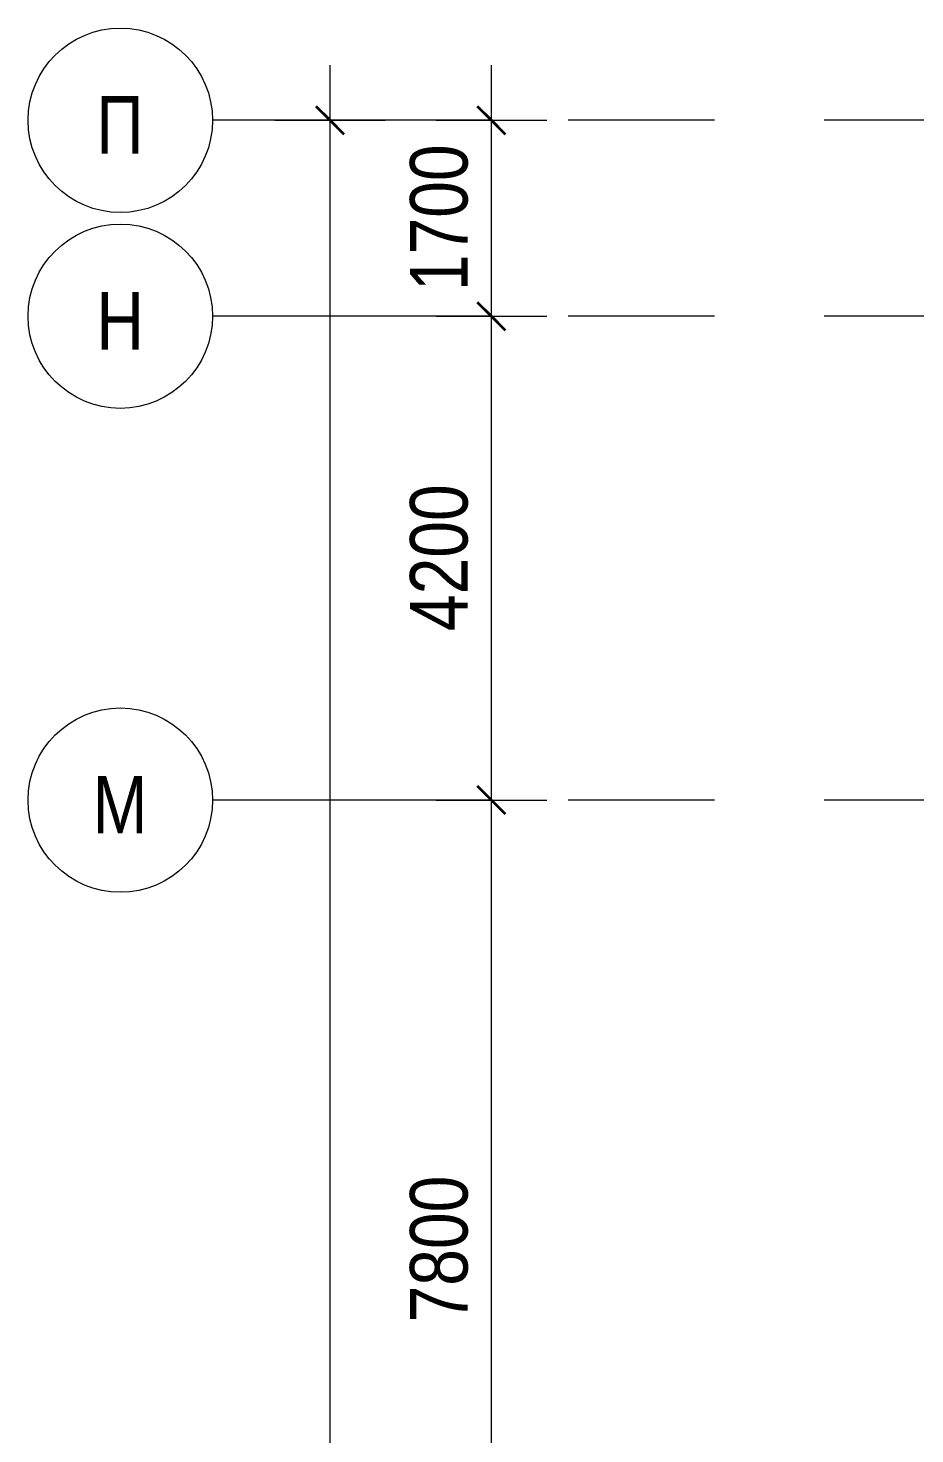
# Model space of a CAD drawing. Header units: millimetres. Extents: x 48966 to 294585, y -43515 to 30344.
# Drawn here: x 48966 to 56660, y 14017 to 26217 of the extents above; entities that cross this region are included whole.
import ezdxf

# ---------------------------------------------------------------- set-up
doc = ezdxf.new("R2010")
doc.units = ezdxf.units.MM
doc.linetypes.add('Осевые', pattern=[6350, 1270, -952.5, 3175, -952.5])
for name, color, linetype, lineweight in [('Оси', 7, 'Continuous', 9), ('Оси-1', 7, 'Continuous', 18), ('Оси-2', 7, 'Осевые', 9), ('Размеры', 7, 'Continuous', 9), ('Размеры-200', 7, 'Continuous', 9)]:
    doc.layers.add(name, color=color, linetype=linetype, lineweight=lineweight)
doc.styles.add('Arial Narrow', font='Arial Narrow.ttf', dxfattribs={"height": 500})
doc.dimstyles.new('Диагональ_-_2_5_мм_Arial_narrow', dxfattribs={"dimscale": 304.8, "dimtxt": 511.715487, "dimasz": 0.787402, "dimexe": 1.574803, "dimexo": 0.0625, "dimgap": 0.19685, "dimtad": 1, "dimdec": 0, "dimzin": 0, "dimdsep": 46, "dimtxsty": 'Arial Narrow', "dimblk1": 'OBLIQUE', "dimblk2": 'OBLIQUE', "dimsah": 1, "dimcen": 0.09, "dimdle": 1.574803, "dimazin": 0, "dimtfac": 1, "dimtdec": 4, "dimtix": 1, "dimtmove": 1, "dimatfit": 3, "dimfxl": 1.574803, "dimfxlon": 1, "dimtvp": 1, "dimtolj": 1, "dimtzin": 0, "dimarcsym": 2})
doc.dimstyles.new('Диагональ_-_2_5_мм_Arial_narrow_1', dxfattribs={"dimscale": 304.8, "dimtxt": 511.715487, "dimasz": 0.787402, "dimexe": 1.574803, "dimexo": 0.0625, "dimgap": 0.19685, "dimtad": 1, "dimdec": 0, "dimzin": 0, "dimdsep": 46, "dimtxsty": 'Arial Narrow', "dimblk1": 'OBLIQUE', "dimblk2": 'OBLIQUE', "dimsah": 1, "dimcen": 0.09, "dimdle": 1.574803, "dimazin": 0, "dimtfac": 1, "dimtdec": 4, "dimtix": 1, "dimtmove": 0, "dimatfit": 3, "dimfxl": 1.574803, "dimfxlon": 1, "dimtvp": 1, "dimtolj": 1, "dimtzin": 0, "dimarcsym": 2})

# ---------------------------------------------------------------- blocks, each defined once
blk = doc.blocks.new('Ось сетки - По умолчанию 2-349628-План 4-го этажа на отм_ _8_400')
at = {"layer": 'Оси-1'}
blk.add_circle((0, 0), 4, dxfattribs=at)
blk = doc.blocks.new('DIMBLOCK10-План 4-го этажа на отм_ _8_400')
at = {"layer": 'Размеры-200', "lineweight": 35, "transparency": 16777216}
for points in [[(51585, 25417), (51465, 25537), (51705, 25297)], [(51585, -31383), (51465, -31263), (51705, -31503)]]:
    blk.add_hatch(color=256, dxfattribs=at).paths.add_polyline_path(points, flags=0)
at = {"layer": 'Размеры-200', "transparency": 16777216}
for p, q in [((51585, -31863), (51585, 25897)), ((51105, 25417), (52065, 25417)), ((51585, 25417), (51105, 25417)), ((51585, -1483), (51585, -3467)), ((51585, -3467), (51585, -2983)), ((51105, -31383), (52065, -31383)), ((51585, -31383), (51105, -31383))]:
    blk.add_line(p, q, dxfattribs=at)
at = {"layer": 'Размеры-200', "lineweight": 35, "transparency": 16777216}
for p, q in [((51585, 25417), (51465, 25537)), ((51465, 25537), (51705, 25297)), ((51705, 25297), (51585, 25417)), ((51585, -31383), (51465, -31263)), ((51465, -31263), (51705, -31503)), ((51705, -31503), (51585, -31383))]:
    blk.add_line(p, q, dxfattribs=at)
at = {"layer": 'Размеры-200', "color": 0, "transparency": 16777216, "insert": (50879, -3067), "char_height": 500, "width": 1900.66, "attachment_point": 1, "rotation": 90, "line_spacing_factor": 0.974696, "style": 'Arial Narrow'}
blk.add_mtext('56800', dxfattribs=at)
blk = doc.blocks.new('_Oblique')
at = {"color": 0, "linetype": 'ByBlock', "lineweight": -2}
blk.add_line((-0.5, -0.5), (0.5, 0.5), dxfattribs=at)
blk = doc.blocks.new('DIMBLOCK21-План 4-го этажа на отм_ _8_400')
at = {"layer": 'Размеры-200', "lineweight": 35, "transparency": 16777216}
for points in [[(52985, 19517), (52865, 19637), (53105, 19397)], [(52985, 11717), (52865, 11837), (53105, 11597)]]:
    blk.add_hatch(color=256, dxfattribs=at).paths.add_polyline_path(points, flags=0)
for p, q in [((52985, 19517), (52865, 19637)), ((52865, 19637), (53105, 19397)), ((53105, 19397), (52985, 19517)), ((52985, 11717), (52865, 11837)), ((52865, 11837), (53105, 11597)), ((53105, 11597), (52985, 11717))]:
    blk.add_line(p, q, dxfattribs=at)
at = {"layer": 'Размеры-200', "transparency": 16777216}
for p, q in [((52505, 19517), (53465, 19517)), ((52985, 19517), (52505, 19517)), ((52985, 11717), (52985, 19517)), ((52505, 11717), (53465, 11717)), ((52985, 11717), (52505, 11717))]:
    blk.add_line(p, q, dxfattribs=at)
at = {"layer": 'Размеры-200', "color": 0, "transparency": 16777216, "insert": (52279, 14984), "char_height": 500, "width": 1520.53, "attachment_point": 1, "rotation": 90, "line_spacing_factor": 0.974696, "style": 'Arial Narrow'}
blk.add_mtext('7800', dxfattribs=at)
blk = doc.blocks.new('DIMBLOCK22-План 4-го этажа на отм_ _8_400')
at = {"layer": 'Размеры-200', "lineweight": 35, "transparency": 16777216}
for points in [[(52985, 23717), (52865, 23837), (53105, 23597)], [(52985, 19517), (52865, 19637), (53105, 19397)]]:
    blk.add_hatch(color=256, dxfattribs=at).paths.add_polyline_path(points, flags=0)
for p, q in [((52985, 23717), (52865, 23837)), ((52865, 23837), (53105, 23597)), ((53105, 23597), (52985, 23717)), ((52985, 19517), (52865, 19637)), ((52865, 19637), (53105, 19397)), ((53105, 19397), (52985, 19517))]:
    blk.add_line(p, q, dxfattribs=at)
at = {"layer": 'Размеры-200', "transparency": 16777216}
for p, q in [((52505, 23717), (53465, 23717)), ((52985, 23717), (52505, 23717)), ((52985, 19517), (52985, 23717)), ((52505, 19517), (53465, 19517)), ((52985, 19517), (52505, 19517))]:
    blk.add_line(p, q, dxfattribs=at)
at = {"layer": 'Размеры-200', "color": 0, "transparency": 16777216, "insert": (52279, 20984), "char_height": 500, "width": 1520.53, "attachment_point": 1, "rotation": 90, "line_spacing_factor": 0.974696, "style": 'Arial Narrow'}
blk.add_mtext('4200', dxfattribs=at)
blk = doc.blocks.new('DIMBLOCK23-План 4-го этажа на отм_ _8_400')
at = {"layer": 'Размеры-200', "lineweight": 35, "transparency": 16777216}
for points in [[(52985, 25417), (52865, 25537), (53105, 25297)], [(52985, 23717), (52865, 23837), (53105, 23597)]]:
    blk.add_hatch(color=256, dxfattribs=at).paths.add_polyline_path(points, flags=0)
at = {"layer": 'Размеры-200', "transparency": 16777216}
for p, q in [((52985, 23717), (52985, 25897)), ((52505, 25417), (53465, 25417)), ((52985, 25417), (52505, 25417)), ((52505, 23717), (53465, 23717)), ((52985, 23717), (52505, 23717))]:
    blk.add_line(p, q, dxfattribs=at)
at = {"layer": 'Размеры-200', "lineweight": 35, "transparency": 16777216}
for p, q in [((52985, 25417), (52865, 25537)), ((52865, 25537), (53105, 25297)), ((53105, 25297), (52985, 25417)), ((52985, 23717), (52865, 23837)), ((52865, 23837), (53105, 23597)), ((53105, 23597), (52985, 23717))]:
    blk.add_line(p, q, dxfattribs=at)
at = {"layer": 'Размеры-200', "color": 0, "transparency": 16777216, "insert": (52279, 23934), "char_height": 500, "width": 1520.53, "attachment_point": 1, "rotation": 90, "line_spacing_factor": 0.974696, "style": 'Arial Narrow'}
blk.add_mtext('1700', dxfattribs=at)

msp = doc.modelspace()

# ---------------------------------------------------------------- linework, layer by layer
at = {"layer": 'Оси-2'}
for p, q in [((150171.6, 25417.1), (50565.6, 25417.1)), ((150171.6, 23717.1), (50565.6, 23717.1)), ((150171.6, 19517.1), (50565.6, 19517.1))]:
    msp.add_line(p, q, dxfattribs=at)

# ---------------------------------------------------------------- block references
at = {"layer": 'Оси-1', "xscale": 199.9999999999999, "yscale": 199.9999999999999, "zscale": 199.9999999999999, "rotation": 89.99999999999982}
for p in [(49765.6, 25417.1), (49765.6, 23717.1), (49765.6, 19517.1)]:
    msp.add_blockref('Ось сетки - По умолчанию 2-349628-План 4-го этажа на отм_ _8_400', p, dxfattribs=at)

# ---------------------------------------------------------------- texts
at = {"layer": 'Оси', "char_height": 500, "attachment_point": 1, "style": 'Arial Narrow'}
for s, insert, width in [('\\fArial Narrow|b0|i0|c204|p34|;П', (49557.4, 25627.7), 497.046), ('\\fArial Narrow|b0|i0|c204|p34|;Н', (49557.4, 23927.7), 497.046), ('\\fArial Narrow|b0|i0|c204|p34|;М', (49524.4, 19727.7), 577.215)]:
    msp.add_mtext(s, dxfattribs=dict(at, insert=insert, width=width))

# ---------------------------------------------------------------- dimensions: what is measured, and where the dimension line sits
at = {"layer": 'Размеры'}
dim = msp.add_linear_dim(base=(51585.5, 25417.1), p1=(51105.5, -31382.9), p2=(51105.5, 25417.1), angle=90, dimstyle='Диагональ_-_2_5_мм_Arial_narrow', override={"dimpost": '<>', "dimfxl": 56800}, dxfattribs=at)
dim.commit()
dim.dimension.update_dxf_attribs({"geometry": 'DIMBLOCK10-План 4-го этажа на отм_ _8_400', "text_midpoint": (51212.6, -2116.2), "dimtype": 160, "text_rotation": 90})
for base, p1, p2, override, picture, middle in [((52985.5, 25417.1), (52505.5, 23717.1), (52505.5, 25417.1), {"dimpost": '<>', "dimfxl": 1700}, 'DIMBLOCK23-План 4-го этажа на отм_ _8_400', (52670.2, 24567.1)), ((52985.5, 23717.1), (52505.5, 19517.1), (52505.5, 23717.1), {"dimpost": '<>', "dimfxl": 4200}, 'DIMBLOCK22-План 4-го этажа на отм_ _8_400', (52670.2, 21617.1)), ((52985.5, 19517.1), (52505.5, 11717.1), (52505.5, 19517.1), {"dimpost": '<>', "dimfxl": 7800}, 'DIMBLOCK21-План 4-го этажа на отм_ _8_400', (52670.2, 15617.1))]:
    dim = msp.add_linear_dim(base=base, p1=p1, p2=p2, angle=90, dimstyle='Диагональ_-_2_5_мм_Arial_narrow_1', override=override, dxfattribs=at)
    dim.commit()
    dim.dimension.update_dxf_attribs({"geometry": picture, "text_midpoint": middle})

doc.saveas('drawing.dxf')
